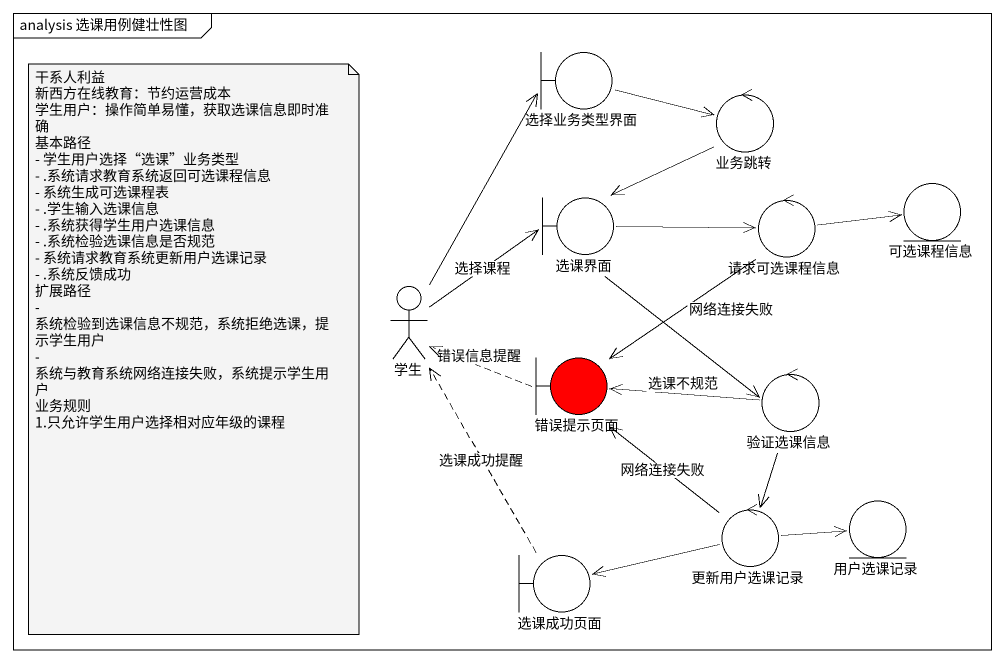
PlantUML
@startuml
mainframe analysis 选课用例健壮性图
boundary 选择业务类型界面
control 业务跳转
boundary 选课界面
control 请求可选课程信息
entity 可选课程信息
actor 学生
boundary 错误提示页面 #FF0000
control 验证选课信息
boundary 选课成功页面
control 更新用户选课记录
entity 用户选课记录
选择业务类型界面 -right-> 业务跳转
业务跳转 --> 选课界面
选课界面 -right-> 请求可选课程信息
选课界面 --> 验证选课信息
请求可选课程信息 -right-> 可选课程信息
请求可选课程信息 --> 错误提示页面 : 网络连接失败
学生 -up-> 选择业务类型界面
学生 -up-> 选课界面 : 选择课程
错误提示页面 .left.> 学生 : 错误信息提醒
验证选课信息 -left-> 错误提示页面 : 选课不规范
验证选课信息 --> 更新用户选课记录
选课成功页面 .up.> 学生 : 选课成功提醒
更新用户选课记录 -up-> 错误提示页面 : 网络连接失败
更新用户选课记录 -left-> 选课成功页面
更新用户选课记录 -right-> 用户选课记录
note as N1
  干系人利益
  新西方在线教育：节约运营成本
  学生用户：操作简单易懂，获取选课信息即时准确
  基本路径
  - 学生用户选择“选课”业务类型
  - .系统请求教育系统返回可选课程信息
  - 系统生成可选课程表
  - .学生输入选课信息
  - .系统获得学生用户选课信息
  - .系统检验选课信息是否规范
  - 系统请求教育系统更新用户选课记录
  - .系统反馈成功
  扩展路径
  - 系统检验到选课信息不规范，系统拒绝选课，提示学生用户
  - 系统与教育系统网络连接失败，系统提示学生用户
  业务规则
  1.只允许学生用户选择相对应年级的课程
end note
@enduml
